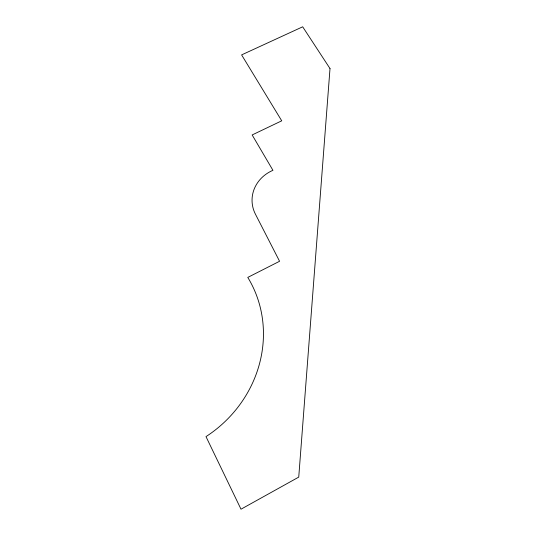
<?xml version="1.0" encoding="UTF-8"?>
<svg xmlns="http://www.w3.org/2000/svg" width="536" height="536" viewBox="0 0 536 536"><rect width="100%" height="100%" fill="white"/><g stroke="black" fill="none" stroke-linecap="round" stroke-linejoin="round"><path stroke-width="0.8" d="M330.009 68.561L298.74 477.107L240.999 509.2L205.992 436.619A120.392 112.339 -37.6 0 0 247.779 277.413L279.578 261.273L255.424 214.166A35.872 32.83 -2 0 1 272.938 170.321L252.155 134.945L281.728 120.814L241.609 54.893L302.686 26.8L330.009 68.561"/></g></svg>
